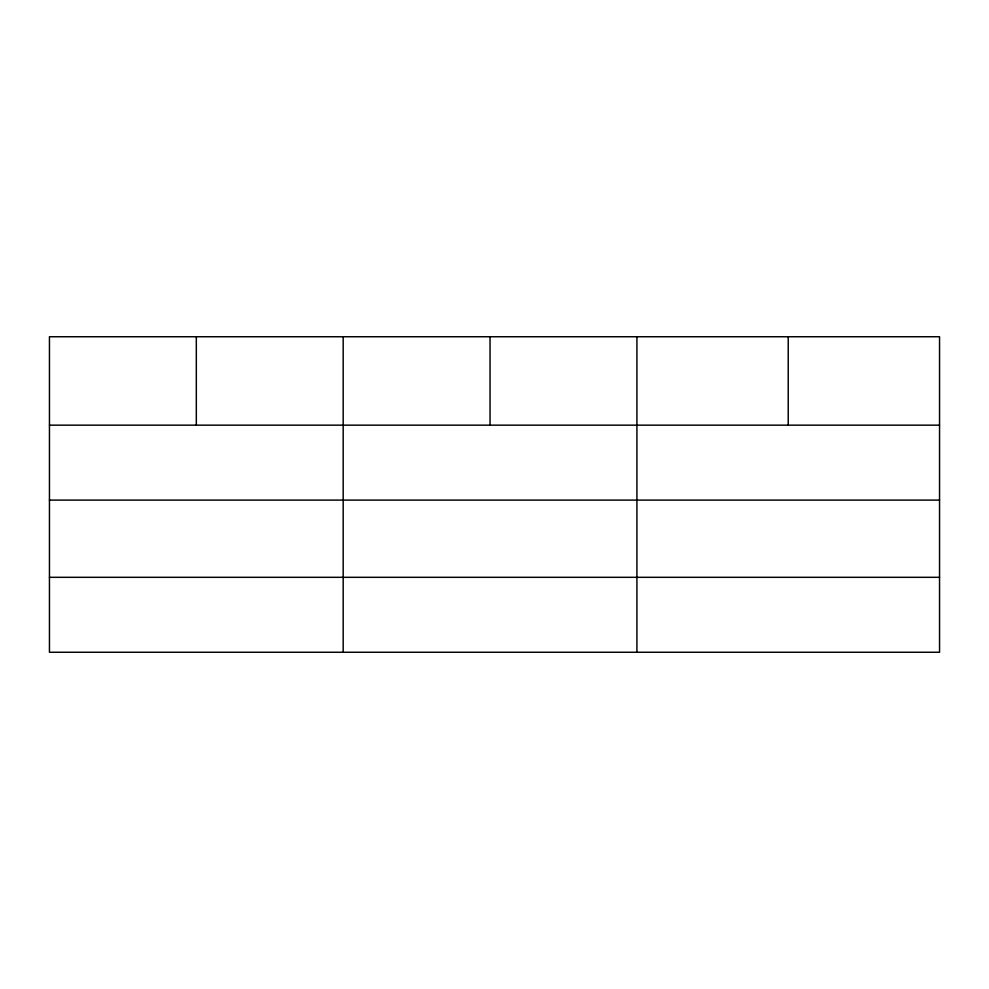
<?xml version="1.0" encoding="UTF-8"?>
<svg xmlns="http://www.w3.org/2000/svg" width="989" height="989" viewBox="0 0 989 989"><rect width="100%" height="100%" fill="white"/><g stroke="black" fill="none" stroke-linecap="round" stroke-linejoin="round"><path stroke-width="1.48" d="M939.55 500.1L939.55 336.742L49.45 336.742L49.45 652.258L939.55 652.258L939.55 500.1L49.45 500.1M49.45 425.159L939.55 425.159M49.45 577.316L939.55 577.316M788.233 336.742L788.233 425.159M636.916 336.742L636.916 652.258M490.05 336.742L490.05 425.159M343.183 336.742L343.183 652.258M196.317 336.742L196.317 425.159"/></g></svg>
